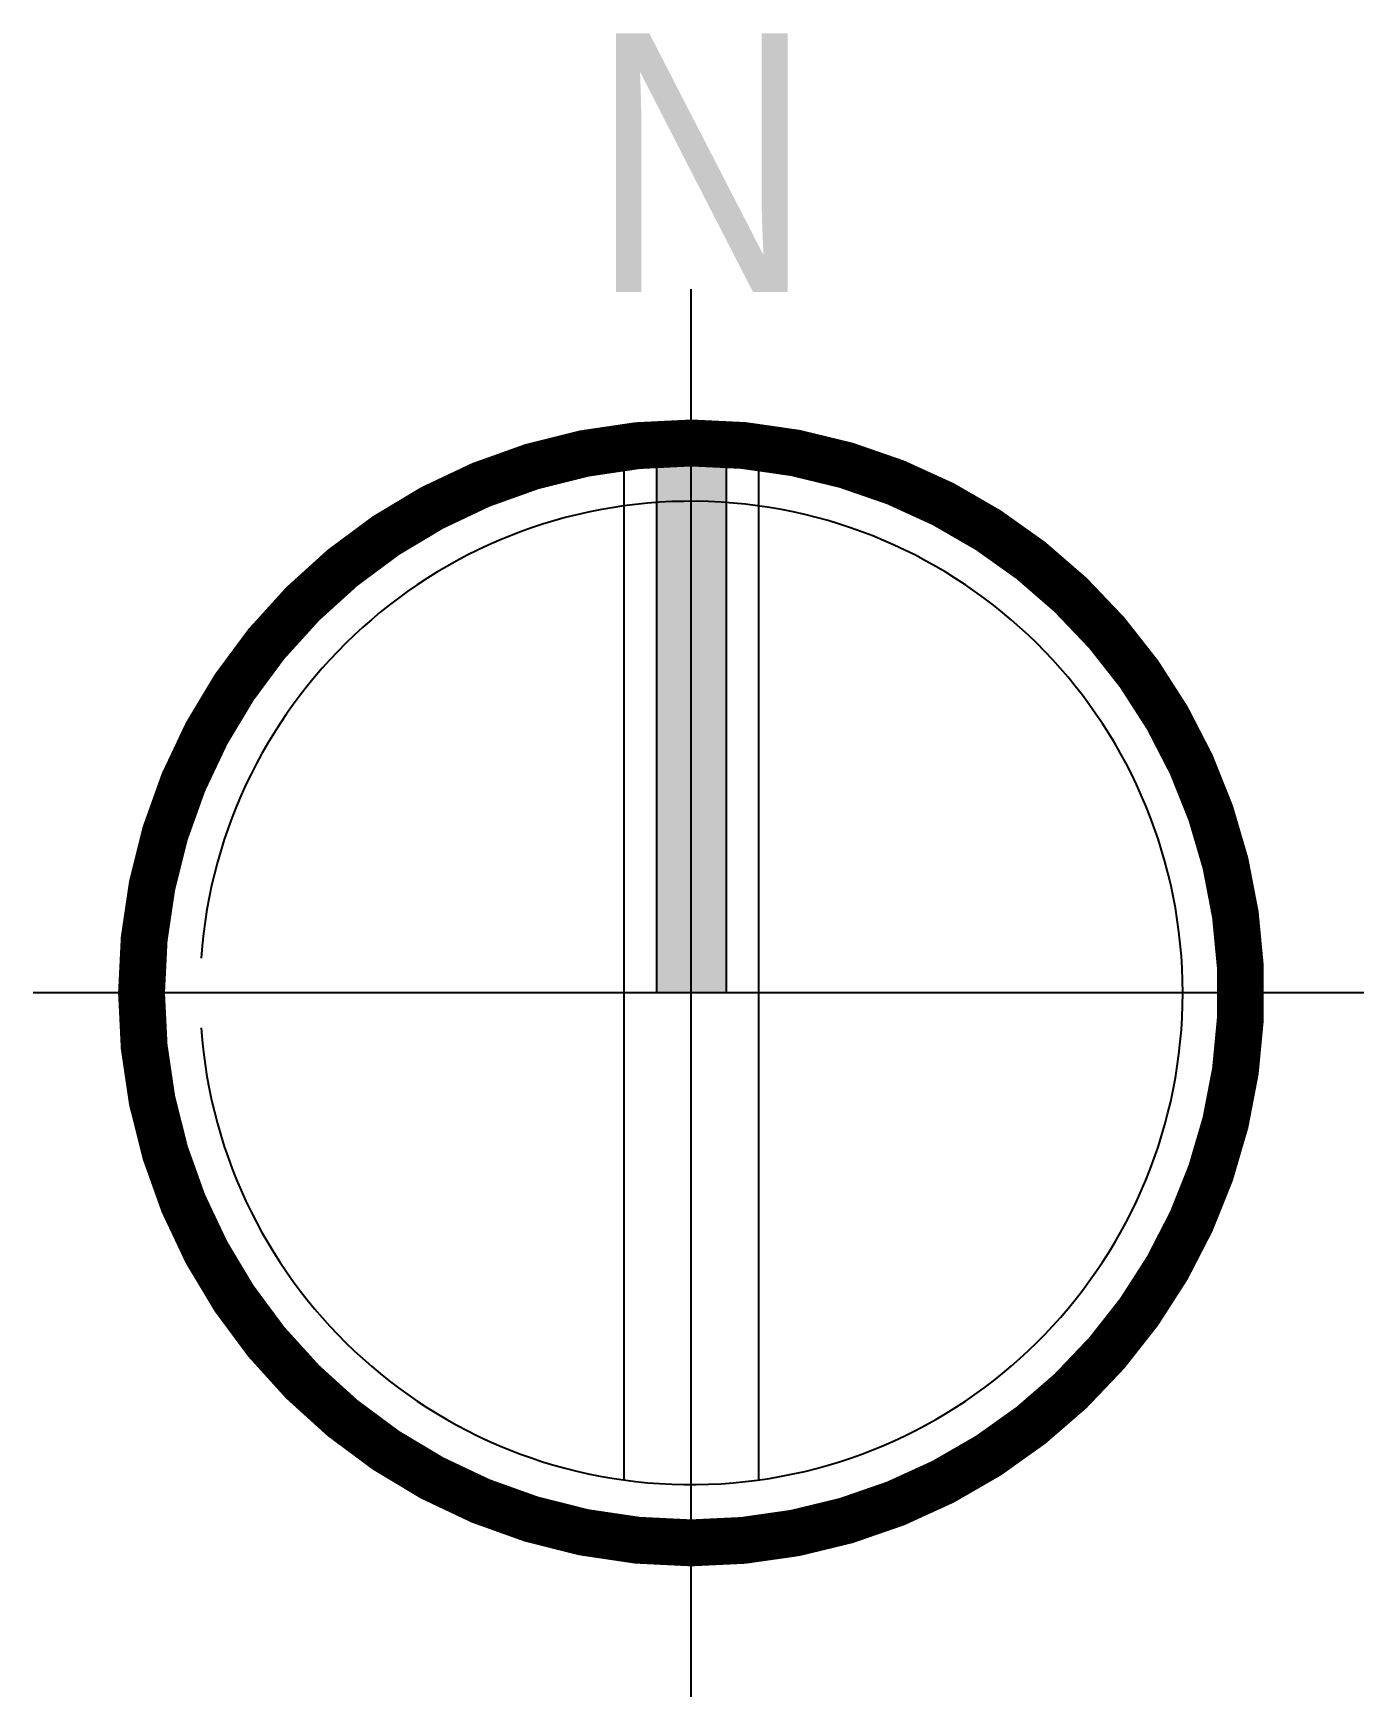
# Model space of a CAD drawing. Header units: inches. Extents: x -0.318 to 0.325, y -0.34 to 0.464.
import ezdxf
from ezdxf.enums import TextEntityAlignment as Align

# ---------------------------------------------------------------- set-up
doc = ezdxf.new("R2010")
doc.units = ezdxf.units.IN
doc.header["$LTSCALE"] = 0.5
doc.header["$MEASUREMENT"] = 0
doc.styles.add('Arial', font='arial.ttf', dxfattribs={"width": 0.85})

msp = doc.modelspace()

# ---------------------------------------------------------------- linework, layer by layer
for p, q in [((0, -0.33994), (0, 0.33994)), ((-0.0325, 0.26363), (-0.0325, -0.23523)), ((0.0325, 0.26363), (0.0325, -0.23523)), ((-0.01682, 0.25428), (-0.01682, 0)), ((0.01682, 0.25428), (0.01682, 0)), ((0.32495, 0), (-0.31794, 0))]:
    msp.add_line(p, q)
at = {"const_width": 0.02268}
msp.add_lwpolyline([(0, -0.26562, 1), (0, 0.26563, 1)], format="xyb", close=True, dxfattribs=at)
msp.add_arc((0, 0), 0.23747, 184.06081, 175.93919)
msp.add_point((0, 0))
msp.add_solid([(-0.01682, 0), (0.01682, 0), (-0.01682, 0.25428), (0.01682, 0.25428)])

# ---------------------------------------------------------------- texts
at = {"style": 'Arial', "width": 0.85}
msp.add_text('N', height=0.125, dxfattribs=at).set_placement((0.00503, 0.40103), align=Align.MIDDLE_CENTER)

doc.saveas('drawing.dxf')
